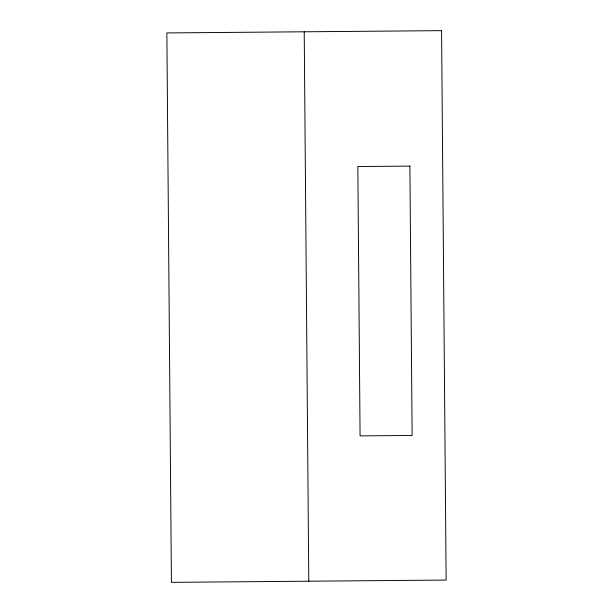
<?xml version="1.0" encoding="UTF-8"?>
<svg xmlns="http://www.w3.org/2000/svg" width="613" height="613" viewBox="0 0 613 613"><rect width="100%" height="100%" fill="white"/><g stroke="black" fill="none" stroke-linecap="round" stroke-linejoin="round"><path stroke-width="0.92" d="M304.217 31.792L308.783 581.208M441.575 30.65L166.866 32.933L171.425 582.35L446.134 580.067L441.575 30.65M409.89 166.1L357.839 166.537L360.076 435.881L412.128 435.452L409.89 166.1"/></g></svg>
